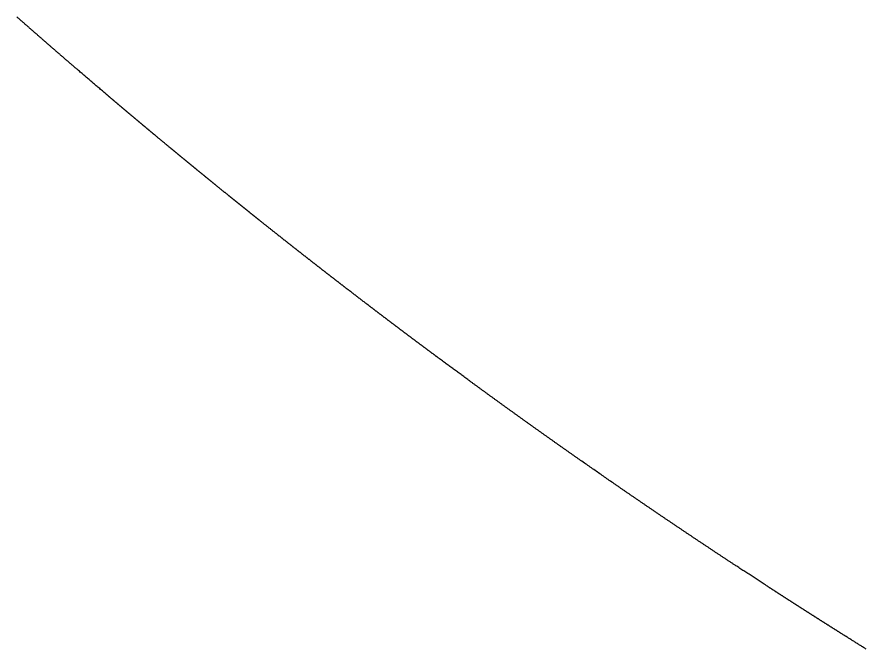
# Model space of a CAD drawing. Header units: millimetres. Extents: x 0 to 610, y 0 to 457.
# Drawn here: x 15.582 to 19.477, y 55.313 to 58.213 of the extents above; entities that cross this region are included whole.
import ezdxf

# ---------------------------------------------------------------- set-up
doc = ezdxf.new("R2010")
doc.units = ezdxf.units.MM
doc.layers.add('TEST_CUT_FIRST', color=1, linetype='Continuous')

msp = doc.modelspace()

# ---------------------------------------------------------------- linework, layer by layer
at = {"layer": 'TEST_CUT_FIRST'}
msp.add_lwpolyline([(19.47771, 55.31294), (19.47552, 55.3143), (19.47264, 55.3161), (19.46924, 55.31822), (19.46556, 55.32052), (19.46184, 55.32283), (19.45827, 55.32506), (19.45485, 55.3272), (19.4515, 55.32929), (19.44816, 55.33137), (19.44478, 55.33348), (19.44137, 55.33562), (19.43793, 55.33777), (19.43449, 55.33992), (19.43107, 55.34206), (19.42765, 55.3442), (19.42424, 55.34634), (19.42083, 55.34847), (19.41742, 55.3506), (19.41401, 55.35274), (19.4106, 55.35488), (19.40717, 55.35703), (19.40374, 55.35918), (19.4003, 55.36134), (19.39689, 55.36348), (19.39352, 55.3656), (19.39018, 55.36769), (19.38683, 55.36979), (19.38341, 55.37194), (19.37987, 55.37417), (19.37618, 55.37649), (19.37252, 55.37879), (19.36913, 55.38092), (19.36622, 55.38275), (19.36395, 55.38418), (19.36217, 55.3853), (19.36065, 55.38626), (19.35917, 55.38719), (19.35754, 55.38822), (19.35578, 55.38933), (19.35395, 55.39048), (19.35211, 55.39164), (19.35031, 55.39277), (19.34855, 55.39388), (19.3468, 55.39498), (19.34506, 55.39608), (19.34331, 55.39719), (19.34154, 55.3983), (19.33978, 55.39941), (19.33801, 55.40053), (19.33624, 55.40164), (19.33448, 55.40276), (19.33272, 55.40387), (19.33096, 55.40498), (19.3292, 55.40609), (19.32743, 55.4072), (19.32567, 55.40832), (19.32391, 55.40943), (19.32215, 55.41054), (19.32038, 55.41166), (19.31862, 55.41277), (19.31686, 55.41388), (19.3151, 55.415), (19.31334, 55.41611), (19.31158, 55.41723), (19.30981, 55.41834), (19.30805, 55.41945), (19.30629, 55.42057), (19.30453, 55.42168), (19.30277, 55.4228), (19.30101, 55.42391), (19.29925, 55.42503), (19.29749, 55.42614), (19.29573, 55.42726), (19.29396, 55.42837), (19.2922, 55.42949), (19.29044, 55.4306), (19.28868, 55.43172), (19.28692, 55.43283), (19.28516, 55.43395), (19.2834, 55.43506), (19.28164, 55.43618), (19.27988, 55.4373), (19.27812, 55.43841), (19.27636, 55.43953), (19.2746, 55.44065), (19.27284, 55.44176), (19.27108, 55.44288), (19.26932, 55.444), (19.26756, 55.44511), (19.2658, 55.44623), (19.26404, 55.44735), (19.26228, 55.44846), (19.26052, 55.44958), (19.25877, 55.4507), (19.25701, 55.45182), (19.25525, 55.45294), (19.25349, 55.45405), (19.25173, 55.45517), (19.24997, 55.45629), (19.24821, 55.45741), (19.24645, 55.45853), (19.2447, 55.45965), (19.24294, 55.46076), (19.24118, 55.46188), (19.23942, 55.463), (19.23766, 55.46412), (19.2359, 55.46524), (19.23415, 55.46636), (19.23239, 55.46748), (19.23063, 55.4686), (19.22887, 55.46972), (19.22711, 55.47084), (19.22536, 55.47196), (19.2236, 55.47308), (19.22184, 55.4742), (19.22008, 55.47532), (19.21833, 55.47644), (19.21657, 55.47756), (19.21481, 55.47868), (19.21305, 55.4798), (19.2113, 55.48092), (19.20954, 55.48204), (19.20778, 55.48316), (19.20603, 55.48429), (19.20427, 55.48541), (19.20251, 55.48653), (19.20076, 55.48765), (19.199, 55.48877), (19.19724, 55.48989), (19.19549, 55.49102), (19.19373, 55.49214), (19.19198, 55.49326), (19.19022, 55.49438), (19.18846, 55.49551), (19.18671, 55.49663), (19.18495, 55.49775), (19.1832, 55.49887), (19.18144, 55.5), (19.17968, 55.50112), (19.17793, 55.50224), (19.17617, 55.50337), (19.17442, 55.50449), (19.17266, 55.50562), (19.17091, 55.50674), (19.16915, 55.50786), (19.1674, 55.50899), (19.16564, 55.51011), (19.16389, 55.51124), (19.16213, 55.51236), (19.16038, 55.51348), (19.15862, 55.51461), (19.15687, 55.51573), (19.15511, 55.51686), (19.15336, 55.51798), (19.15161, 55.51911), (19.14985, 55.52024), (19.1481, 55.52136), (19.14634, 55.52249), (19.14459, 55.52361), (19.14283, 55.52474), (19.14108, 55.52586), (19.13933, 55.52699), (19.13757, 55.52812), (19.13582, 55.52924), (19.13407, 55.53037), (19.13231, 55.5315), (19.13056, 55.53262), (19.12881, 55.53375), (19.12705, 55.53488), (19.1253, 55.536), (19.12355, 55.53713), (19.12179, 55.53826), (19.12004, 55.53938), (19.11829, 55.54051), (19.11654, 55.54164), (19.11478, 55.54277), (19.11303, 55.5439), (19.11128, 55.54502), (19.10953, 55.54615), (19.10777, 55.54728), (19.10602, 55.54841), (19.10427, 55.54954), (19.10252, 55.55067), (19.10076, 55.55179), (19.09901, 55.55292), (19.09726, 55.55405), (19.09551, 55.55518), (19.09376, 55.55631), (19.09201, 55.55744), (19.09025, 55.55857), (19.0885, 55.5597), (19.08675, 55.56083), (19.085, 55.56196), (19.08325, 55.56309), (19.0815, 55.56422), (19.07975, 55.56535), (19.078, 55.56648), (19.07625, 55.56761), (19.07449, 55.56874), (19.07274, 55.56987), (19.07099, 55.571), (19.06924, 55.57214), (19.06749, 55.57327), (19.06574, 55.5744), (19.06399, 55.57553), (19.06224, 55.57666), (19.0605, 55.57779), (19.05875, 55.57892), (19.05699, 55.58006), (19.05523, 55.58119), (19.05347, 55.58233), (19.05172, 55.58346), (19.04999, 55.58459), (19.04828, 55.58569), (19.04656, 55.58681), (19.04481, 55.58794), (19.04299, 55.58912), (19.04111, 55.59034), (19.03925, 55.59154), (19.03751, 55.59267), (19.036, 55.59365), (19.03474, 55.59446), (19.03342, 55.59532), (19.03164, 55.59647), (19.029, 55.59818), (19.02523, 55.60063), (19.0206, 55.60363), (19.01551, 55.60694), (19.01036, 55.61028), (19.00546, 55.61347), (19.0008, 55.6165), (18.99625, 55.61945), (18.99173, 55.6224), (18.98714, 55.62539), (18.98248, 55.62842), (18.9778, 55.63147), (18.9731, 55.63452), (18.96843, 55.63757), (18.96378, 55.64061), (18.95913, 55.64364), (18.95449, 55.64667), (18.94985, 55.6497), (18.9452, 55.65273), (18.94055, 55.65577), (18.93589, 55.65882), (18.93121, 55.66188), (18.92655, 55.66493), (18.9219, 55.66797), (18.91729, 55.67099), (18.91272, 55.67398), (18.90814, 55.67699), (18.90349, 55.68003), (18.8987, 55.68318), (18.89376, 55.68642), (18.88886, 55.68964), (18.88424, 55.69267), (18.88013, 55.69537), (18.87669, 55.69763), (18.87377, 55.69955), (18.87113, 55.70129), (18.86852, 55.703), (18.86577, 55.70482), (18.86287, 55.70672), (18.8599, 55.70868), (18.85692, 55.71064), (18.85398, 55.71257), (18.85108, 55.71448), (18.8482, 55.71638), (18.84533, 55.71828), (18.84244, 55.72018), (18.83954, 55.7221), (18.83664, 55.72401), (18.83373, 55.72593), (18.83083, 55.72784), (18.82793, 55.72975), (18.82504, 55.73166), (18.82214, 55.73358), (18.81925, 55.73549), (18.81635, 55.7374), (18.81345, 55.73932), (18.81056, 55.74123), (18.80766, 55.74315), (18.80477, 55.74507), (18.80187, 55.74698), (18.79898, 55.7489), (18.79608, 55.75081), (18.79319, 55.75273), (18.79029, 55.75465), (18.7874, 55.75657), (18.7845, 55.75848), (18.78161, 55.7604), (18.77872, 55.76232), (18.77582, 55.76424), (18.77293, 55.76616), (18.77004, 55.76808), (18.76714, 55.77), (18.76425, 55.77192), (18.76136, 55.77384), (18.75847, 55.77576), (18.75558, 55.77768), (18.75268, 55.7796), (18.74979, 55.78152), (18.7469, 55.78345), (18.74401, 55.78537), (18.74112, 55.78729), (18.73823, 55.78922), (18.73534, 55.79114), (18.73245, 55.79306), (18.72956, 55.79499), (18.72667, 55.79691), (18.72378, 55.79884), (18.72089, 55.80076), (18.718, 55.80269), (18.71511, 55.80462), (18.71223, 55.80654), (18.70934, 55.80847), (18.70645, 55.8104), (18.70356, 55.81232), (18.70068, 55.81425), (18.69779, 55.81618), (18.6949, 55.81811), (18.69201, 55.82004), (18.68913, 55.82197), (18.68624, 55.8239), (18.68336, 55.82583), (18.68047, 55.82776), (18.67759, 55.82969), (18.6747, 55.83162), (18.67181, 55.83355), (18.66893, 55.83548), (18.66605, 55.83741), (18.66316, 55.83935), (18.66028, 55.84128), (18.65739, 55.84321), (18.65451, 55.84514), (18.65163, 55.84708), (18.64874, 55.84901), (18.64586, 55.85095), (18.64298, 55.85288), (18.64009, 55.85482), (18.63721, 55.85675), (18.63433, 55.85869), (18.63145, 55.86062), (18.62857, 55.86256), (18.62569, 55.8645), (18.6228, 55.86643), (18.61992, 55.86837), (18.61704, 55.87031), (18.61416, 55.87225), (18.61128, 55.87419), (18.6084, 55.87612), (18.60552, 55.87806), (18.60264, 55.88), (18.59976, 55.88194), (18.59688, 55.88388), (18.59401, 55.88582), (18.59113, 55.88776), (18.58825, 55.88971), (18.58537, 55.89165), (18.58249, 55.89359), (18.57962, 55.89553), (18.57674, 55.89747), (18.57386, 55.89942), (18.57098, 55.90136), (18.56811, 55.9033), (18.56523, 55.90525), (18.56235, 55.90719), (18.55948, 55.90914), (18.5566, 55.91108), (18.55373, 55.91303), (18.55085, 55.91497), (18.54798, 55.91692), (18.5451, 55.91887), (18.54223, 55.92081), (18.53935, 55.92276), (18.53648, 55.92471), (18.5336, 55.92665), (18.53073, 55.9286), (18.52786, 55.93055), (18.52498, 55.9325), (18.52211, 55.93445), (18.51924, 55.9364), (18.51636, 55.93835), (18.51349, 55.9403), (18.51062, 55.94225), (18.50775, 55.9442), (18.50488, 55.94615), (18.502, 55.9481), (18.49913, 55.95005), (18.49626, 55.95201), (18.49339, 55.95396), (18.49052, 55.95591), (18.48765, 55.95786), (18.48478, 55.95982), (18.48191, 55.96177), (18.47904, 55.96373), (18.47617, 55.96568), (18.4733, 55.96763), (18.47043, 55.96959), (18.46756, 55.97155), (18.4647, 55.9735), (18.46183, 55.97546), (18.45896, 55.97741), (18.45609, 55.97937), (18.45322, 55.98133), (18.45036, 55.98329), (18.44749, 55.98524), (18.44462, 55.9872), (18.44176, 55.98916), (18.43889, 55.99112), (18.43602, 55.99308), (18.43316, 55.99504), (18.43029, 55.997), (18.42743, 55.99896), (18.42456, 56.00092), (18.4217, 56.00288), (18.41883, 56.00484), (18.41597, 56.0068), (18.4131, 56.00876), (18.41024, 56.01073), (18.40738, 56.01269), (18.40451, 56.01465), (18.40165, 56.01662), (18.39879, 56.01858), (18.39592, 56.02054), (18.39306, 56.02251), (18.3902, 56.02447), (18.38733, 56.02644), (18.38447, 56.0284), (18.38161, 56.03037), (18.37875, 56.03233), (18.37589, 56.0343), (18.37303, 56.03627), (18.37016, 56.03824), (18.36729, 56.04021), (18.36443, 56.04218), (18.36159, 56.04414), (18.35876, 56.04608), (18.35593, 56.04803), (18.35307, 56.05), (18.35015, 56.05201), (18.34717, 56.05407), (18.34421, 56.05611), (18.34136, 56.05807), (18.33871, 56.05989), (18.3363, 56.06156), (18.33383, 56.06326), (18.33095, 56.06525), (18.32728, 56.06778), (18.3226, 56.07101), (18.31714, 56.07478), (18.31127, 56.07884), (18.30534, 56.08294), (18.29964, 56.08688), (18.29415, 56.09068), (18.28878, 56.0944), (18.28342, 56.09812), (18.27799, 56.10188), (18.27252, 56.10567), (18.26701, 56.10949), (18.2615, 56.11332), (18.25601, 56.11713), (18.25053, 56.12094), (18.24506, 56.12474), (18.2396, 56.12854), (18.23414, 56.13233), (18.22868, 56.13614), (18.22321, 56.13995), (18.21772, 56.14377), (18.21221, 56.14761), (18.20671, 56.15145), (18.20125, 56.15526), (18.19585, 56.15903), (18.19051, 56.16276), (18.18516, 56.1665), (18.17968, 56.17033), (18.17399, 56.17431), (18.16804, 56.17847), (18.16216, 56.18259), (18.15673, 56.18639), (18.15214, 56.18961), (18.14866, 56.19205), (18.14601, 56.19391), (18.14381, 56.19545), (18.14168, 56.19695), (18.1393, 56.19862), (18.13669, 56.20045), (18.13396, 56.20236), (18.13122, 56.20429), (18.12854, 56.20617), (18.12592, 56.20801), (18.12334, 56.20982), (18.12076, 56.21164), (18.11816, 56.21346), (18.11555, 56.2153), (18.11293, 56.21715), (18.11031, 56.21899), (18.10769, 56.22083), (18.10507, 56.22267), (18.10246, 56.22451), (18.09985, 56.22635), (18.09724, 56.22819), (18.09463, 56.23003), (18.09202, 56.23187), (18.08941, 56.23371), (18.08679, 56.23555), (18.08418, 56.23739), (18.08157, 56.23923), (18.07896, 56.24107), (18.07635, 56.24292), (18.07374, 56.24476), (18.07113, 56.2466), (18.06852, 56.24844), (18.06591, 56.25029), (18.0633, 56.25213), (18.06069, 56.25398), (18.05808, 56.25582), (18.05547, 56.25766), (18.05286, 56.25951), (18.05025, 56.26135), (18.04764, 56.2632), (18.04504, 56.26504), (18.04243, 56.26689), (18.03982, 56.26874), (18.03721, 56.27058), (18.0346, 56.27243), (18.032, 56.27428), (18.02939, 56.27612), (18.02678, 56.27797), (18.02418, 56.27982), (18.02157, 56.28167), (18.01896, 56.28352), (18.01636, 56.28537), (18.01375, 56.28721), (18.01114, 56.28906), (18.00854, 56.29091), (18.00593, 56.29276), (18.00333, 56.29461), (18.00072, 56.29646), (17.99812, 56.29831), (17.99551, 56.30017), (17.99291, 56.30202), (17.99031, 56.30387), (17.9877, 56.30572), (17.9851, 56.30757), (17.98249, 56.30943), (17.97989, 56.31128), (17.97729, 56.31313), (17.97469, 56.31498), (17.97208, 56.31684), (17.96948, 56.31869), (17.96688, 56.32055), (17.96428, 56.3224), (17.96167, 56.32426), (17.95907, 56.32611), (17.95647, 56.32797), (17.95387, 56.32982), (17.95127, 56.33168), (17.94867, 56.33353), (17.94607, 56.33539), (17.94347, 56.33725), (17.94087, 56.3391), (17.93827, 56.34096), (17.93567, 56.34282), (17.93307, 56.34468), (17.93047, 56.34653), (17.92787, 56.34839), (17.92527, 56.35025), (17.92267, 56.35211), (17.92007, 56.35397), (17.91747, 56.35583), (17.91487, 56.35769), (17.91228, 56.35955), (17.90968, 56.36141), (17.90708, 56.36327), (17.90448, 56.36513), (17.90189, 56.36699), (17.89929, 56.36885), (17.89669, 56.37072), (17.89409, 56.37258), (17.8915, 56.37444), (17.8889, 56.3763), (17.88631, 56.37817), (17.88371, 56.38003), (17.88111, 56.38189), (17.87852, 56.38376), (17.87592, 56.38562), (17.87333, 56.38749), (17.87073, 56.38935), (17.86814, 56.39122), (17.86555, 56.39308), (17.86295, 56.39495), (17.86036, 56.39681), (17.85776, 56.39868), (17.85517, 56.40055), (17.85258, 56.40241), (17.84998, 56.40428), (17.84739, 56.40615), (17.8448, 56.40801), (17.8422, 56.40988), (17.83961, 56.41175), (17.83702, 56.41362), (17.83443, 56.41549), (17.83184, 56.41736), (17.82924, 56.41922), (17.82665, 56.42109), (17.82406, 56.42296), (17.82147, 56.42483), (17.81888, 56.4267), (17.81629, 56.42858), (17.8137, 56.43045), (17.81111, 56.43232), (17.80852, 56.43419), (17.80593, 56.43606), (17.80334, 56.43793), (17.80075, 56.4398), (17.79816, 56.44168), (17.79557, 56.44355), (17.79298, 56.44542), (17.7904, 56.4473), (17.78781, 56.44917), (17.78522, 56.45104), (17.78263, 56.45292), (17.78004, 56.45479), (17.77746, 56.45667), (17.77487, 56.45854), (17.77228, 56.46042), (17.7697, 56.46229), (17.76711, 56.46417), (17.76452, 56.46605), (17.76194, 56.46792), (17.75935, 56.4698), (17.75676, 56.47168), (17.75418, 56.47356), (17.75159, 56.47543), (17.74901, 56.47731), (17.74642, 56.47919), (17.74384, 56.48107), (17.74125, 56.48295), (17.73867, 56.48483), (17.73608, 56.4867), (17.7335, 56.48858), (17.73092, 56.49046), (17.72833, 56.49234), (17.72575, 56.49423), (17.72317, 56.49611), (17.72058, 56.49799), (17.718, 56.49987), (17.71542, 56.50175), (17.71284, 56.50363), (17.71025, 56.50551), (17.70767, 56.5074), (17.70509, 56.50928), (17.70251, 56.51116), (17.69993, 56.51304), (17.69735, 56.51493), (17.69477, 56.51681), (17.69218, 56.5187), (17.68959, 56.52059), (17.68701, 56.52247), (17.68444, 56.52435), (17.68188, 56.52622), (17.67932, 56.52809), (17.67674, 56.52998), (17.67412, 56.53189), (17.67147, 56.53384), (17.66882, 56.53577), (17.66625, 56.53765), (17.66381, 56.53944), (17.66152, 56.54112), (17.65919, 56.54282), (17.65659, 56.54473), (17.6535, 56.54699), (17.64975, 56.54974), (17.64551, 56.55284), (17.641, 56.55615), (17.63646, 56.55948), (17.63207, 56.56271), (17.6278, 56.56584), (17.62361, 56.56891), (17.61944, 56.57198), (17.61522, 56.57508), (17.61096, 56.57821), (17.60669, 56.58135), (17.60242, 56.5845), (17.59815, 56.58764), (17.5939, 56.59077), (17.58965, 56.5939), (17.58541, 56.59702), (17.58117, 56.60015), (17.57693, 56.60328), (17.57267, 56.60642), (17.56841, 56.60956), (17.56413, 56.61272), (17.55985, 56.61588), (17.55561, 56.61902), (17.55142, 56.62211), (17.54729, 56.62517), (17.54314, 56.62823), (17.53889, 56.63138), (17.53444, 56.63468), (17.52976, 56.63814), (17.52513, 56.64157), (17.52092, 56.64469), (17.51746, 56.64725), (17.515, 56.64908), (17.5133, 56.65034), (17.512, 56.6513), (17.51076, 56.65222), (17.5093, 56.65331), (17.50763, 56.65454), (17.50585, 56.65586), (17.50406, 56.65719), (17.50233, 56.65848), (17.50066, 56.65972), (17.49901, 56.66095), (17.49736, 56.66217), (17.49571, 56.6634), (17.49403, 56.66464), (17.49235, 56.66589), (17.49067, 56.66714), (17.48899, 56.66839), (17.48732, 56.66963), (17.48564, 56.67088), (17.48397, 56.67212), (17.4823, 56.67336), (17.48063, 56.67461), (17.47895, 56.67585), (17.47728, 56.6771), (17.47561, 56.67834), (17.47393, 56.67959), (17.47226, 56.68083), (17.47059, 56.68208), (17.46891, 56.68332), (17.46724, 56.68457), (17.46557, 56.68581), (17.4639, 56.68706), (17.46222, 56.68831), (17.46055, 56.68955), (17.45888, 56.6908), (17.45721, 56.69204), (17.45553, 56.69329), (17.45386, 56.69454), (17.45219, 56.69578), (17.45052, 56.69703), (17.44885, 56.69828), (17.44717, 56.69953), (17.4455, 56.70077), (17.44383, 56.70202), (17.44216, 56.70327), (17.44049, 56.70451), (17.43882, 56.70576), (17.43715, 56.70701), (17.43547, 56.70826), (17.4338, 56.70951), (17.43213, 56.71075), (17.43046, 56.712), (17.42879, 56.71325), (17.42712, 56.7145), (17.42545, 56.71575), (17.42378, 56.717), (17.42211, 56.71824), (17.42044, 56.71949), (17.41877, 56.72074), (17.4171, 56.72199), (17.41543, 56.72324), (17.41376, 56.72449), (17.41209, 56.72574), (17.41042, 56.72699), (17.40875, 56.72824), (17.40708, 56.72949), (17.40541, 56.73074), (17.40374, 56.73199), (17.40207, 56.73324), (17.4004, 56.73449), (17.39873, 56.73574), (17.39706, 56.73699), (17.39539, 56.73824), (17.39372, 56.73949), (17.39206, 56.74074), (17.39039, 56.74199), (17.38872, 56.74325), (17.38705, 56.7445), (17.38538, 56.74575), (17.38371, 56.747), (17.38204, 56.74825), (17.38038, 56.7495), (17.37871, 56.75076), (17.37704, 56.75201), (17.37537, 56.75326), (17.3737, 56.75451), (17.37204, 56.75576), (17.37037, 56.75702), (17.3687, 56.75827), (17.36703, 56.75952), (17.36537, 56.76077), (17.3637, 56.76203), (17.36203, 56.76328), (17.36036, 56.76453), (17.3587, 56.76579), (17.35703, 56.76704), (17.35536, 56.76829), (17.3537, 56.76955), (17.35203, 56.7708), (17.35036, 56.77206), (17.3487, 56.77331), (17.34703, 56.77456), (17.34536, 56.77582), (17.3437, 56.77707), (17.34203, 56.77833), (17.34037, 56.77958), (17.3387, 56.78084), (17.33703, 56.78209), (17.33537, 56.78335), (17.3337, 56.7846), (17.33204, 56.78586), (17.33037, 56.78711), (17.32871, 56.78837), (17.32704, 56.78962), (17.32537, 56.79088), (17.32371, 56.79213), (17.32204, 56.79339), (17.32038, 56.79465), (17.31871, 56.7959), (17.31705, 56.79716), (17.31538, 56.79841), (17.31372, 56.79967), (17.31206, 56.80093), (17.31039, 56.80218), (17.30873, 56.80344), (17.30706, 56.8047), (17.3054, 56.80595), (17.30373, 56.80721), (17.30207, 56.80847), (17.30041, 56.80973), (17.29874, 56.81098), (17.29708, 56.81224), (17.29541, 56.8135), (17.29375, 56.81476), (17.29209, 56.81602), (17.29042, 56.81727), (17.28876, 56.81853), (17.2871, 56.81979), (17.28543, 56.82105), (17.28377, 56.82231), (17.28211, 56.82357), (17.28045, 56.82482), (17.27878, 56.82608), (17.27712, 56.82734), (17.27546, 56.8286), (17.27379, 56.82986), (17.27213, 56.83112), (17.27047, 56.83238), (17.26881, 56.83364), (17.26715, 56.8349), (17.26548, 56.83616), (17.26382, 56.83742), (17.26216, 56.83868), (17.2605, 56.83994), (17.25884, 56.8412), (17.25717, 56.84246), (17.25551, 56.84372), (17.25385, 56.84498), (17.25219, 56.84624), (17.25053, 56.8475), (17.24887, 56.84877), (17.24721, 56.85003), (17.24555, 56.85129), (17.24388, 56.85255), (17.24222, 56.85381), (17.24056, 56.85507), (17.2389, 56.85633), (17.23724, 56.8576), (17.23558, 56.85886), (17.23392, 56.86012), (17.23226, 56.86138), (17.2306, 56.86264), (17.22894, 56.86391), (17.22728, 56.86517), (17.22562, 56.86643), (17.22396, 56.8677), (17.2223, 56.86896), (17.22063, 56.87023), (17.21897, 56.87149), (17.21732, 56.87275), (17.21568, 56.874), (17.21404, 56.87525), (17.21238, 56.87651), (17.21069, 56.8778), (17.20895, 56.87912), (17.20723, 56.88044), (17.20557, 56.8817), (17.20405, 56.88286), (17.20267, 56.88391), (17.20126, 56.88499), (17.19958, 56.88627), (17.19742, 56.88792), (17.19461, 56.89006), (17.19131, 56.89258), (17.18775, 56.8953), (17.18415, 56.89804), (17.1807, 56.90068), (17.17738, 56.90321), (17.17413, 56.9057), (17.17089, 56.90817), (17.16761, 56.91068), (17.1643, 56.91321), (17.16097, 56.91576), (17.15763, 56.91831), (17.15431, 56.92086), (17.15099, 56.9234), (17.14769, 56.92593), (17.14438, 56.92846), (17.14108, 56.93099), (17.13777, 56.93353), (17.13446, 56.93607), (17.13114, 56.93861), (17.12781, 56.94117), (17.12448, 56.94372), (17.12117, 56.94626), (17.1179, 56.94878), (17.11467, 56.95126), (17.11143, 56.95375), (17.10811, 56.9563), (17.10467, 56.95895), (17.10108, 56.96171), (17.09753, 56.96444), (17.09424, 56.96697), (17.09144, 56.96912), (17.08928, 56.97079), (17.08761, 56.97207), (17.0862, 56.97316), (17.08483, 56.97422), (17.08331, 56.97539), (17.08167, 56.97665), (17.07995, 56.97798), (17.07822, 56.97931), (17.07653, 56.98061), (17.07488, 56.98189), (17.07324, 56.98315), (17.07161, 56.98441), (17.06997, 56.98567), (17.06832, 56.98695), (17.06666, 56.98823), (17.065, 56.9895), (17.06335, 56.99078), (17.0617, 56.99206), (17.06005, 56.99333), (17.0584, 56.9946), (17.05674, 56.99588), (17.05509, 56.99715), (17.05344, 56.99843), (17.05179, 56.99971), (17.05014, 57.00098), (17.04849, 57.00226), (17.04684, 57.00353), (17.04519, 57.00481), (17.04354, 57.00609), (17.04189, 57.00736), (17.04023, 57.00864), (17.03858, 57.00992), (17.03693, 57.01119), (17.03528, 57.01247), (17.03363, 57.01375), (17.03198, 57.01502), (17.03033, 57.0163), (17.02868, 57.01758), (17.02703, 57.01886), (17.02538, 57.02013), (17.02373, 57.02141), (17.02208, 57.02269), (17.02044, 57.02397), (17.01879, 57.02524), (17.01714, 57.02652), (17.01549, 57.0278), (17.01384, 57.02908), (17.01219, 57.03036), (17.01054, 57.03164), (17.00889, 57.03291), (17.00724, 57.03419), (17.00559, 57.03547), (17.00395, 57.03675), (17.0023, 57.03803), (17.00065, 57.03931), (16.999, 57.04059), (16.99735, 57.04187), (16.9957, 57.04315), (16.99406, 57.04443), (16.99241, 57.04571), (16.99076, 57.04699), (16.98911, 57.04827), (16.98747, 57.04955), (16.98582, 57.05083), (16.98417, 57.05211), (16.98252, 57.05339), (16.98088, 57.05467), (16.97923, 57.05595), (16.97758, 57.05723), (16.97593, 57.05851), (16.97429, 57.05979), (16.97264, 57.06107), (16.97099, 57.06236), (16.96935, 57.06364), (16.9677, 57.06492), (16.96605, 57.0662), (16.96441, 57.06748), (16.96276, 57.06876), (16.96112, 57.07005), (16.95947, 57.07133), (16.95782, 57.07261), (16.95618, 57.07389), (16.95453, 57.07518), (16.95289, 57.07646), (16.95124, 57.07774), (16.94959, 57.07902), (16.94795, 57.08031), (16.9463, 57.08159), (16.94466, 57.08287), (16.94301, 57.08416), (16.94137, 57.08544), (16.93972, 57.08672), (16.93808, 57.08801), (16.93643, 57.08929), (16.93479, 57.09058), (16.93314, 57.09186), (16.9315, 57.09314), (16.92985, 57.09443), (16.92821, 57.09571), (16.92657, 57.097), (16.92492, 57.09828), (16.92328, 57.09957), (16.92163, 57.10085), (16.91999, 57.10214), (16.91835, 57.10342), (16.9167, 57.10471), (16.91506, 57.10599), (16.91341, 57.10728), (16.91177, 57.10856), (16.91013, 57.10985), (16.90848, 57.11113), (16.90684, 57.11242), (16.9052, 57.11371), (16.90356, 57.11499), (16.90191, 57.11628), (16.90027, 57.11756), (16.89863, 57.11885), (16.89698, 57.12014), (16.89534, 57.12142), (16.8937, 57.12271), (16.89206, 57.124), (16.89041, 57.12528), (16.88877, 57.12657), (16.88713, 57.12786), (16.88549, 57.12915), (16.88385, 57.13043), (16.8822, 57.13172), (16.88056, 57.13301), (16.87892, 57.1343), (16.87728, 57.13559), (16.87564, 57.13687), (16.874, 57.13816), (16.87235, 57.13945), (16.87071, 57.14074), (16.86907, 57.14203), (16.86743, 57.14332), (16.86579, 57.1446), (16.86415, 57.14589), (16.86251, 57.14718), (16.86087, 57.14847), (16.85923, 57.14976), (16.85759, 57.15105), (16.85595, 57.15234), (16.85431, 57.15363), (16.85267, 57.15492), (16.85103, 57.15621), (16.84939, 57.1575), (16.84775, 57.15879), (16.84611, 57.16008), (16.84447, 57.16137), (16.84283, 57.16266), (16.84119, 57.16395), (16.83955, 57.16524), (16.83791, 57.16653), (16.83627, 57.16782), (16.83463, 57.16911), (16.83299, 57.1704), (16.83135, 57.1717), (16.82971, 57.17299), (16.82807, 57.17428), (16.82644, 57.17557), (16.8248, 57.17686), (16.82316, 57.17815), (16.82152, 57.17945), (16.81988, 57.18074), (16.81824, 57.18203), (16.8166, 57.18332), (16.81497, 57.18461), (16.81333, 57.18591), (16.81169, 57.1872), (16.81005, 57.18849), (16.80841, 57.18978), (16.80678, 57.19108), (16.80514, 57.19237), (16.8035, 57.19366), (16.80186, 57.19496), (16.80022, 57.19625), (16.79859, 57.19755), (16.79695, 57.19884), (16.79532, 57.20013), (16.79369, 57.20142), (16.79206, 57.20271), (16.79042, 57.204), (16.78877, 57.20531), (16.7871, 57.20663), (16.78543, 57.20795), (16.7838, 57.20924), (16.78222, 57.21049), (16.78072, 57.21168), (16.77919, 57.21288), (16.77755, 57.21418), (16.77568, 57.21566), (16.77351, 57.21738), (16.77112, 57.21927), (16.76861, 57.22126), (16.76608, 57.22327), (16.76362, 57.22522), (16.76122, 57.22712), (16.75885, 57.229), (16.75649, 57.23087), (16.75411, 57.23276), (16.75171, 57.23466), (16.74931, 57.23657), (16.7469, 57.23848), (16.7445, 57.24039), (16.7421, 57.24229), (16.7397, 57.24419), (16.73731, 57.24609), (16.73492, 57.24799), (16.73253, 57.24989), (16.73013, 57.2518), (16.72773, 57.25371), (16.72531, 57.25563), (16.7229, 57.25755), (16.72051, 57.25945), (16.71815, 57.26133), (16.71583, 57.26318), (16.7135, 57.26503), (16.7111, 57.26694), (16.70857, 57.26895), (16.7059, 57.27108), (16.70326, 57.27318), (16.70089, 57.27507), (16.69899, 57.27658), (16.69773, 57.27759), (16.69695, 57.27821), (16.69643, 57.27862), (16.69595, 57.27901), (16.69532, 57.27951), (16.69456, 57.28012), (16.69374, 57.28077), (16.6929, 57.28144), (16.6921, 57.28208), (16.69134, 57.28269), (16.6906, 57.28328), (16.68986, 57.28387), (16.6891, 57.28447), (16.68834, 57.28508), (16.68758, 57.28569), (16.68681, 57.2863), (16.68605, 57.28691), (16.68528, 57.28752), (16.68452, 57.28812), (16.68376, 57.28873), (16.683, 57.28934), (16.68224, 57.28995), (16.68148, 57.29055), (16.68072, 57.29116), (16.67996, 57.29177), (16.6792, 57.29238), (16.67844, 57.29299), (16.67767, 57.29359), (16.67691, 57.2942), (16.67615, 57.29481), (16.67539, 57.29542), (16.67463, 57.29602), (16.67387, 57.29663), (16.67311, 57.29724), (16.67235, 57.29785), (16.67159, 57.29846), (16.67082, 57.29906), (16.67006, 57.29967), (16.6693, 57.30028), (16.66854, 57.30089), (16.66778, 57.3015), (16.66702, 57.30211), (16.66626, 57.30271), (16.6655, 57.30332), (16.66474, 57.30393), (16.66398, 57.30454), (16.66322, 57.30515), (16.66246, 57.30576), (16.66169, 57.30636), (16.66093, 57.30697), (16.66017, 57.30758), (16.65941, 57.30819), (16.65865, 57.3088), (16.65789, 57.30941), (16.65713, 57.31001), (16.65637, 57.31062), (16.65561, 57.31123), (16.65485, 57.31184), (16.65409, 57.31245), (16.65333, 57.31306), (16.65257, 57.31367), (16.65181, 57.31428), (16.65105, 57.31488), (16.65028, 57.31549), (16.64952, 57.3161), (16.64876, 57.31671), (16.648, 57.31732), (16.64724, 57.31793), (16.64648, 57.31854), (16.64572, 57.31915), (16.64496, 57.31975), (16.6442, 57.32036), (16.64344, 57.32097), (16.64268, 57.32158), (16.64192, 57.32219), (16.64116, 57.3228), (16.6404, 57.32341), (16.63964, 57.32402), (16.63888, 57.32463), (16.63812, 57.32524), (16.63736, 57.32585), (16.6366, 57.32646), (16.63584, 57.32706), (16.63508, 57.32767), (16.63432, 57.32828), (16.63356, 57.32889), (16.6328, 57.3295), (16.63204, 57.33011), (16.63128, 57.33072), (16.63052, 57.33133), (16.62976, 57.33194), (16.629, 57.33255), (16.62824, 57.33316), (16.62748, 57.33377), (16.62672, 57.33438), (16.62596, 57.33499), (16.6252, 57.3356), (16.62444, 57.33621), (16.62368, 57.33682), (16.62292, 57.33743), (16.62216, 57.33804), (16.6214, 57.33865), (16.62064, 57.33926), (16.61988, 57.33987), (16.61912, 57.34048), (16.61836, 57.34109), (16.6176, 57.3417), (16.61684, 57.34231), (16.61608, 57.34292), (16.61532, 57.34353), (16.61456, 57.34414), (16.6138, 57.34475), (16.61304, 57.34536), (16.61228, 57.34597), (16.61152, 57.34658), (16.61076, 57.34719), (16.61, 57.3478), (16.60924, 57.34841), (16.60848, 57.34902), (16.60772, 57.34963), (16.60697, 57.35024), (16.60621, 57.35085), (16.60545, 57.35146), (16.60469, 57.35207), (16.60393, 57.35268), (16.60317, 57.35329), (16.60241, 57.3539), (16.60165, 57.35451), (16.60089, 57.35512), (16.60013, 57.35573), (16.59937, 57.35634), (16.59861, 57.35695), (16.59785, 57.35756), (16.59709, 57.35817), (16.59633, 57.35878), (16.59558, 57.3594), (16.59482, 57.36001), (16.59406, 57.36062), (16.5933, 57.36123), (16.59254, 57.36184), (16.59178, 57.36245), (16.59102, 57.36306), (16.59026, 57.36367), (16.5895, 57.36428), (16.58874, 57.36489), (16.58798, 57.3655), (16.58723, 57.36612), (16.58647, 57.36673), (16.58571, 57.36734), (16.58495, 57.36795), (16.58419, 57.36856), (16.58343, 57.36917), (16.58267, 57.36978), (16.58191, 57.37039), (16.58115, 57.371), (16.5804, 57.37162), (16.57964, 57.37223), (16.57888, 57.37284), (16.57812, 57.37345), (16.57736, 57.37406), (16.5766, 57.37467), (16.57584, 57.37528), (16.57508, 57.37589), (16.57433, 57.37651), (16.57357, 57.37712), (16.57281, 57.37773), (16.57205, 57.37834), (16.57129, 57.37895), (16.57053, 57.37956), (16.56977, 57.38018), (16.56901, 57.38079), (16.56826, 57.3814), (16.5675, 57.38201), (16.56674, 57.38262), (16.56598, 57.38323), (16.56522, 57.38385), (16.56446, 57.38446), (16.5637, 57.38507), (16.56294, 57.38569), (16.56219, 57.38629), (16.56144, 57.38689), (16.5607, 57.3875), (16.55994, 57.38811), (16.55915, 57.38874), (16.55835, 57.38939), (16.55755, 57.39004), (16.55679, 57.39065), (16.55612, 57.39119), (16.55555, 57.39165), (16.55495, 57.39214), (16.55418, 57.39276), (16.55309, 57.39364), (16.55158, 57.39486), (16.54975, 57.39633), (16.54775, 57.39795), (16.54572, 57.39959), (16.54379, 57.40115), (16.54195, 57.40264), (16.54015, 57.40409), (16.53836, 57.40554), (16.53655, 57.40701), (16.53471, 57.40849), (16.53285, 57.40999), (16.531, 57.41149), (16.52915, 57.41299), (16.52731, 57.41448), (16.52548, 57.41596), (16.52364, 57.41745), (16.52181, 57.41893), (16.51997, 57.42042), (16.51813, 57.42191), (16.51628, 57.42341), (16.51444, 57.4249), (16.51259, 57.4264), (16.51075, 57.42789), (16.50893, 57.42937), (16.50713, 57.43083), (16.50532, 57.4323), (16.50348, 57.43379), (16.50158, 57.43533), (16.49961, 57.43693), (16.49766, 57.43851), (16.49583, 57.43999), (16.49422, 57.4413), (16.49291, 57.44236), (16.49182, 57.44325), (16.49085, 57.44403), (16.4899, 57.44481), (16.48888, 57.44563), (16.4878, 57.44651), (16.48669, 57.44741), (16.48558, 57.44832), (16.48448, 57.44921), (16.4834, 57.45009), (16.48233, 57.45096), (16.48125, 57.45183), (16.48018, 57.45271), (16.4791, 57.45358), (16.47802, 57.45446), (16.47693, 57.45534), (16.47585, 57.45622), (16.47477, 57.4571), (16.47369, 57.45798), (16.47261, 57.45886), (16.47153, 57.45974), (16.47045, 57.46062), (16.46937, 57.46149), (16.46829, 57.46237), (16.46721, 57.46325), (16.46613, 57.46413), (16.46505, 57.46501), (16.46397, 57.46589), (16.46289, 57.46677), (16.46181, 57.46765), (16.46073, 57.46853), (16.45965, 57.46941), (16.45857, 57.47028), (16.45749, 57.47116), (16.45641, 57.47204), (16.45533, 57.47292), (16.45425, 57.4738), (16.45317, 57.47468), (16.45209, 57.47556), (16.45101, 57.47644), (16.44993, 57.47732), (16.44885, 57.4782), (16.44777, 57.47908), (16.44669, 57.47996), (16.44561, 57.48084), (16.44454, 57.48172), (16.44346, 57.4826), (16.44238, 57.48348), (16.4413, 57.48436), (16.44022, 57.48524), (16.43914, 57.48612), (16.43806, 57.487), (16.43698, 57.48788), (16.4359, 57.48876), (16.43482, 57.48964), (16.43374, 57.49052), (16.43266, 57.49141), (16.43159, 57.49229), (16.43051, 57.49317), (16.42943, 57.49405), (16.42835, 57.49493), (16.42727, 57.49581), (16.42619, 57.49669), (16.42511, 57.49757), (16.42403, 57.49845), (16.42296, 57.49933), (16.42188, 57.50021), (16.4208, 57.5011), (16.41972, 57.50198), (16.41864, 57.50286), (16.41756, 57.50374), (16.41648, 57.50462), (16.41541, 57.5055), (16.41433, 57.50639), (16.41325, 57.50727), (16.41217, 57.50815), (16.41109, 57.50903), (16.41001, 57.50991), (16.40894, 57.51079), (16.40786, 57.51168), (16.40678, 57.51256), (16.4057, 57.51344), (16.40462, 57.51432), (16.40355, 57.5152), (16.40247, 57.51609), (16.40139, 57.51697), (16.40031, 57.51785), (16.39923, 57.51873), (16.39816, 57.51962), (16.39708, 57.5205), (16.396, 57.52138), (16.39492, 57.52226), (16.39385, 57.52315), (16.39277, 57.52403), (16.39169, 57.52491), (16.39061, 57.52579), (16.38954, 57.52668), (16.38846, 57.52756), (16.38738, 57.52844), (16.3863, 57.52933), (16.38523, 57.53021), (16.38415, 57.53109), (16.38307, 57.53198), (16.38199, 57.53286), (16.38092, 57.53374), (16.37984, 57.53463), (16.37876, 57.53551), (16.37768, 57.53639), (16.37661, 57.53728), (16.37553, 57.53816), (16.37445, 57.53904), (16.37338, 57.53993), (16.3723, 57.54081), (16.37122, 57.54169), (16.37015, 57.54258), (16.36907, 57.54346), (16.36799, 57.54435), (16.36692, 57.54523), (16.36584, 57.54611), (16.36476, 57.547), (16.36369, 57.54788), (16.36261, 57.54877), (16.36153, 57.54965), (16.36046, 57.55053), (16.35938, 57.55142), (16.3583, 57.5523), (16.35723, 57.55319), (16.35615, 57.55407), (16.35507, 57.55496), (16.354, 57.55584), (16.35292, 57.55673), (16.35184, 57.55761), (16.35077, 57.5585), (16.34969, 57.55938), (16.34862, 57.56027), (16.34754, 57.56115), (16.34646, 57.56204), (16.34539, 57.56292), (16.34431, 57.56381), (16.34323, 57.56469), (16.34216, 57.56558), (16.34108, 57.56646), (16.34001, 57.56735), (16.33893, 57.56823), (16.33786, 57.56912), (16.33678, 57.57), (16.3357, 57.57089), (16.33463, 57.57178), (16.33355, 57.57266), (16.33248, 57.57355), (16.3314, 57.57443), (16.33033, 57.57532), (16.32925, 57.5762), (16.32817, 57.57709), (16.3271, 57.57798), (16.32602, 57.57886), (16.32495, 57.57975), (16.32387, 57.58063), (16.3228, 57.58152), (16.32172, 57.58241), (16.32065, 57.58329), (16.31957, 57.58418), (16.3185, 57.58507), (16.31742, 57.58595), (16.31635, 57.58684), (16.31527, 57.58773), (16.3142, 57.58861), (16.31312, 57.5895), (16.31205, 57.59039), (16.31097, 57.59127), (16.3099, 57.59216), (16.30882, 57.59305), (16.30775, 57.59393), (16.30667, 57.59482), (16.3056, 57.59571), (16.30452, 57.5966), (16.30344, 57.59749), (16.30237, 57.59838), (16.30129, 57.59926), (16.30022, 57.60015), (16.29916, 57.60102), (16.2981, 57.6019), (16.29703, 57.60279), (16.29593, 57.6037), (16.2948, 57.60463), (16.29368, 57.60555), (16.29261, 57.60644), (16.29163, 57.60725), (16.29076, 57.60797), (16.28986, 57.60871), (16.28877, 57.60961), (16.28733, 57.6108), (16.28544, 57.61236), (16.2832, 57.61422), (16.28077, 57.61623), (16.27831, 57.61826), (16.27596, 57.62021), (16.2737, 57.62208), (16.27149, 57.6239), (16.26929, 57.62573), (16.26707, 57.62757), (16.26481, 57.62944), (16.26255, 57.63132), (16.26028, 57.6332), (16.25802, 57.63507), (16.25576, 57.63694), (16.25351, 57.63881), (16.25127, 57.64067), (16.24902, 57.64253), (16.24677, 57.6444), (16.24451, 57.64627), (16.24226, 57.64815), (16.23999, 57.65003), (16.23773, 57.65191), (16.23548, 57.65378), (16.23325, 57.65563), (16.23105, 57.65746), (16.22884, 57.65929), (16.22658, 57.66117), (16.22424, 57.66311), (16.22181, 57.66513), (16.2194, 57.66714), (16.21716, 57.669), (16.21524, 57.6706), (16.21374, 57.67185), (16.21255, 57.67285), (16.21153, 57.67369), (16.21053, 57.67452), (16.20944, 57.67543), (16.20826, 57.67641), (16.20704, 57.67743), (16.20581, 57.67845), (16.20461, 57.67945), (16.20343, 57.68043), (16.20227, 57.68141), (16.2011, 57.68238), (16.19993, 57.68335), (16.19875, 57.68433), (16.19757, 57.68532), (16.19639, 57.6863), (16.19521, 57.68729), (16.19403, 57.68827), (16.19286, 57.68925), (16.19168, 57.69023), (16.1905, 57.69121), (16.18932, 57.6922), (16.18815, 57.69318), (16.18697, 57.69416), (16.18579, 57.69514), (16.18461, 57.69613), (16.18344, 57.69711), (16.18226, 57.69809), (16.18108, 57.69907), (16.1799, 57.70006), (16.17873, 57.70104), (16.17755, 57.70202), (16.17637, 57.70301), (16.17519, 57.70399), (16.17402, 57.70497), (16.17284, 57.70596), (16.17166, 57.70694), (16.17049, 57.70792), (16.16931, 57.70891), (16.16813, 57.70989), (16.16696, 57.71087), (16.16578, 57.71186), (16.1646, 57.71284), (16.16343, 57.71383), (16.16225, 57.71481), (16.16107, 57.71579), (16.1599, 57.71678), (16.15872, 57.71776), (16.15754, 57.71875), (16.15637, 57.71973), (16.15519, 57.72071), (16.15401, 57.7217), (16.15284, 57.72268), (16.15166, 57.72367), (16.15049, 57.72465), (16.14931, 57.72564), (16.14813, 57.72662), (16.14696, 57.72761), (16.14578, 57.72859), (16.1446, 57.72957), (16.14343, 57.73056), (16.14225, 57.73154), (16.14108, 57.73253), (16.1399, 57.73351), (16.13873, 57.7345), (16.13755, 57.73549), (16.13637, 57.73647), (16.1352, 57.73746), (16.13402, 57.73844), (16.13285, 57.73943), (16.13167, 57.74041), (16.1305, 57.7414), (16.12932, 57.74238), (16.12815, 57.74337), (16.12697, 57.74436), (16.1258, 57.74534), (16.12462, 57.74633), (16.12345, 57.74731), (16.12227, 57.7483), (16.1211, 57.74929), (16.11992, 57.75027), (16.11875, 57.75126), (16.11757, 57.75225), (16.1164, 57.75323), (16.11522, 57.75422), (16.11405, 57.7552), (16.11287, 57.75619), (16.1117, 57.75718), (16.11052, 57.75817), (16.10935, 57.75915), (16.10817, 57.76014), (16.107, 57.76113), (16.10582, 57.76211), (16.10465, 57.7631), (16.10348, 57.76409), (16.1023, 57.76507), (16.10113, 57.76606), (16.09995, 57.76705), (16.09878, 57.76804), (16.0976, 57.76902), (16.09643, 57.77001), (16.09526, 57.771), (16.09408, 57.77199), (16.09291, 57.77298), (16.09173, 57.77396), (16.09056, 57.77495), (16.08939, 57.77594), (16.08821, 57.77693), (16.08704, 57.77792), (16.08586, 57.7789), (16.08469, 57.77989), (16.08352, 57.78088), (16.08234, 57.78187), (16.08117, 57.78286), (16.08, 57.78385), (16.07882, 57.78483), (16.07765, 57.78582), (16.07648, 57.78681), (16.0753, 57.7878), (16.07413, 57.78879), (16.07296, 57.78978), (16.07178, 57.79077), (16.07061, 57.79176), (16.06944, 57.79275), (16.06826, 57.79373), (16.06709, 57.79472), (16.06592, 57.79571), (16.06475, 57.7967), (16.06357, 57.79769), (16.0624, 57.79868), (16.06123, 57.79967), (16.06005, 57.80066), (16.05888, 57.80165), (16.05771, 57.80264), (16.05654, 57.80363), (16.05536, 57.80462), (16.05419, 57.80561), (16.05302, 57.8066), (16.05185, 57.80759), (16.05067, 57.80858), (16.0495, 57.80957), (16.04833, 57.81056), (16.04716, 57.81155), (16.04599, 57.81254), (16.04481, 57.81353), (16.04364, 57.81452), (16.04247, 57.81551), (16.0413, 57.8165), (16.04013, 57.8175), (16.03895, 57.81849), (16.03778, 57.81948), (16.03661, 57.82047), (16.03544, 57.82146), (16.03427, 57.82245), (16.03309, 57.82344), (16.03192, 57.82443), (16.03075, 57.82542), (16.02958, 57.82642), (16.02841, 57.82741), (16.02724, 57.8284), (16.02607, 57.82939), (16.02489, 57.83038), (16.02372, 57.83137), (16.02255, 57.83237), (16.02138, 57.83336), (16.02021, 57.83435), (16.01904, 57.83534), (16.01787, 57.83633), (16.0167, 57.83733), (16.01552, 57.83832), (16.01435, 57.83931), (16.01318, 57.8403), (16.01201, 57.84129), (16.01085, 57.84228), (16.00968, 57.84328), (16.0085, 57.84427), (16.00732, 57.84527), (16.00614, 57.84627), (16.00497, 57.84726), (16.00382, 57.84824), (16.00268, 57.84921), (16.00154, 57.85017), (16.00037, 57.85117), (15.99914, 57.85222), (15.99784, 57.85332), (15.99655, 57.85441), (15.99539, 57.8554), (15.99445, 57.85619), (15.99377, 57.85677), (15.99303, 57.8574), (15.99183, 57.85842), (15.98977, 57.86016), (15.98661, 57.86285), (15.9826, 57.86626), (15.97813, 57.87006), (15.9736, 57.87391), (15.96932, 57.87755), (15.96527, 57.881), (15.96134, 57.88434), (15.95743, 57.88767), (15.95346, 57.89106), (15.94942, 57.8945), (15.94535, 57.89797), (15.94128, 57.90144), (15.93722, 57.9049), (15.93318, 57.90835), (15.92916, 57.91179), (15.92513, 57.91523), (15.92111, 57.91867), (15.91707, 57.92211), (15.91304, 57.92556), (15.909, 57.92902), (15.90495, 57.93248), (15.9009, 57.93595), (15.89687, 57.9394), (15.89287, 57.94283), (15.88889, 57.94624), (15.88491, 57.94965), (15.88088, 57.95311), (15.87675, 57.95665), (15.87253, 57.96027), (15.86833, 57.96388), (15.86432, 57.96732), (15.86065, 57.97048), (15.85743, 57.97324), (15.85456, 57.97571), (15.85187, 57.97802), (15.8492, 57.98031), (15.84644, 57.98269), (15.84359, 57.98515), (15.84068, 57.98765), (15.83777, 57.99016), (15.83488, 57.99264), (15.83203, 57.9951), (15.82918, 57.99755), (15.82634, 58), (15.82349, 58.00246), (15.82063, 58.00492), (15.81777, 58.00739), (15.81491, 58.00986), (15.81205, 58.01232), (15.8092, 58.01479), (15.80634, 58.01725), (15.80349, 58.01972), (15.80064, 58.02218), (15.79778, 58.02465), (15.79493, 58.02712), (15.79207, 58.02958), (15.78922, 58.03205), (15.78637, 58.03452), (15.78351, 58.03699), (15.78066, 58.03946), (15.77781, 58.04193), (15.77496, 58.04439), (15.77211, 58.04686), (15.76926, 58.04933), (15.76641, 58.0518), (15.76355, 58.05428), (15.7607, 58.05675), (15.75785, 58.05922), (15.75501, 58.06169), (15.75216, 58.06416), (15.74931, 58.06663), (15.74646, 58.06911), (15.74361, 58.07158), (15.74076, 58.07405), (15.73791, 58.07653), (15.73507, 58.079), (15.73222, 58.08148), (15.72937, 58.08395), (15.72653, 58.08643), (15.72368, 58.0889), (15.72084, 58.09138), (15.71799, 58.09386), (15.71515, 58.09633), (15.7123, 58.09881), (15.70946, 58.10129), (15.70661, 58.10377), (15.70377, 58.10625), (15.70093, 58.10872), (15.69808, 58.1112), (15.69524, 58.11368), (15.6924, 58.11616), (15.68955, 58.11864), (15.68671, 58.12112), (15.68387, 58.1236), (15.68103, 58.12609), (15.67819, 58.12857), (15.67535, 58.13105), (15.67251, 58.13353), (15.66967, 58.13601), (15.66683, 58.1385), (15.66399, 58.14098), (15.66115, 58.14347), (15.65831, 58.14595), (15.65547, 58.14843), (15.65263, 58.15092), (15.6498, 58.1534), (15.64696, 58.15589), (15.64412, 58.15838), (15.64129, 58.16086), (15.63845, 58.16335), (15.63561, 58.16584), (15.63278, 58.16832), (15.62994, 58.17081), (15.62711, 58.1733), (15.62427, 58.17579), (15.62144, 58.17828), (15.6186, 58.18077), (15.61577, 58.18326), (15.61294, 58.18575), (15.6101, 58.18824), (15.60727, 58.19073), (15.60444, 58.19322), (15.6016, 58.19571), (15.59877, 58.1982), (15.59594, 58.2007), (15.59311, 58.20319), (15.59028, 58.20568), (15.58745, 58.20818), (15.58462, 58.21067), (15.58179, 58.21316)], dxfattribs=at)

doc.saveas('drawing.dxf')
